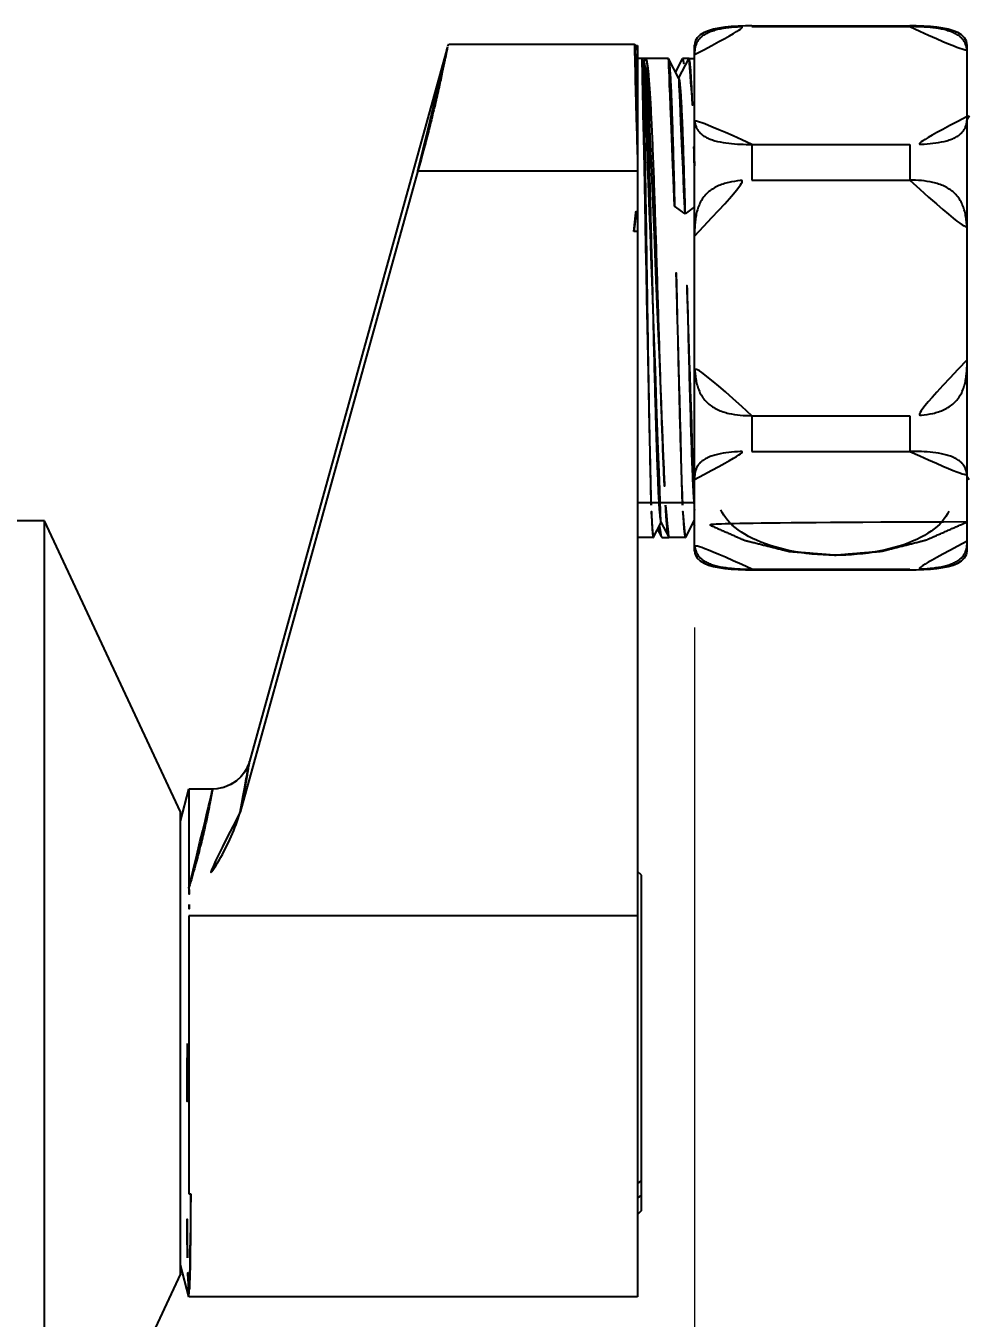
# Model space of a CAD drawing. Extents: x 16296660632 to 16296672895, y -37409619871 to -37409617326.
# Drawn here: x 16296671933.8 to 16296671983, y -37409617703.9 to -37409617636.5 of the extents above; entities that cross this region are included whole.
import ezdxf

# ---------------------------------------------------------------- set-up
doc = ezdxf.new("R2010")
doc.units = 0
doc.header["$LTSCALE"] = 10
doc.header["$MEASUREMENT"] = 0
doc.header["$PDMODE"] = 3
doc.header["$PDSIZE"] = -10
doc.layers.get('0').update_dxf_attribs({"linetype": 'CONTINUOUS'})
doc.layers.get('DEFPOINTS').update_dxf_attribs({"linetype": 'CONTINUOUS'})
doc.layers.add('02___PRT_ALL_AXES', color=7, linetype='CONTINUOUS')
doc.layers.add('06___PRT_ALL_SURFS', color=7, linetype='CONTINUOUS')
doc.styles.add('Daelim Dimension', font='')
doc.styles.get('Daelim Dimension').set_extended_font_data('나눔고딕')
doc.dimstyles.new('DEFAULT', dxfattribs={"dimscale": 2, "dimtxt": 2, "dimasz": 2, "dimexe": 0, "dimexo": 2, "dimgap": 1, "dimtad": 1, "dimdec": 1, "dimzin": 9, "dimdsep": 46, "dimtxsty": 'Daelim Dimension', "dimcen": 0.5, "dimclrd": 252, "dimclre": 252, "dimclrt": 3, "dimadec": 1, "dimazin": 0, "dimtfac": 1, "dimtdec": 1, "dimtix": 1, "dimtmove": 0, "dimatfit": 3, "dimfxl": 1, "dimtolj": 1, "dimtzin": 1, "dimlwd": 9, "dimlwe": 9, "dimarcsym": 0})

# ---------------------------------------------------------------- blocks, each defined once
blk = doc.blocks.new('*D21')
at = {"color": 5, "lineweight": 9, "transparency": 16777216}
for p, q in [((16296671968.71418, -37409617667.878487), (16296671968.71418, -37409617745.335869)), ((16296671932.142611, -37409617741.335869), (16296671932.142611, -37409617745.335869)), ((16296671936.142611, -37409617745.335869), (16296671964.71418, -37409617745.335869))]:
    blk.add_line(p, q, dxfattribs=at)
at = {"color": 5, "transparency": 16777216}
for points in [[(16296671936.142611, -37409617744.669197), (16296671936.142611, -37409617746.002533), (16296671932.142611, -37409617745.335869)], [(16296671964.71418, -37409617744.669197), (16296671964.71418, -37409617746.002533), (16296671968.71418, -37409617745.335869)]]:
    blk.add_solid(points, dxfattribs=at)
at = {"layer": 'DEFPOINTS', "color": 0, "transparency": 16777216}
for p in [(16296671968.71418, -37409617663.878487), (16296671932.142611, -37409617745.335869), (16296671968.71418, -37409617745.335869)]:
    blk.add_point(p, dxfattribs=at)
at = {"color": 7, "transparency": 16777216, "insert": (16296671950.4284, -37409617737.885223), "char_height": 10, "attachment_point": 5, "style": 'Daelim Dimension'}
blk.add_mtext('\\A1;37', dxfattribs=at)
blk = doc.blocks.new('*D20')
at = {"color": 5, "lineweight": 9, "transparency": 16777216}
for p, q in [((16296672068.10503, -37409617642.19516), (16296672068.10503, -37409617744.335869)), ((16296671968.71418, -37409617748.217491), (16296671968.71418, -37409617744.335869)), ((16296671972.71418, -37409617744.335869), (16296672064.10503, -37409617744.335869))]:
    blk.add_line(p, q, dxfattribs=at)
at = {"color": 5, "transparency": 16777216}
for points in [[(16296671972.71418, -37409617743.669197), (16296671972.71418, -37409617745.002533), (16296671968.71418, -37409617744.335869)], [(16296672064.10503, -37409617743.669197), (16296672064.10503, -37409617745.002533), (16296672068.10503, -37409617744.335869)]]:
    blk.add_solid(points, dxfattribs=at)
at = {"layer": 'DEFPOINTS', "color": 0, "transparency": 16777216}
for p in [(16296672068.10503, -37409617638.19516), (16296671968.71418, -37409617744.217491), (16296672068.10503, -37409617744.335869)]:
    blk.add_point(p, dxfattribs=at)
at = {"color": 7, "transparency": 16777216, "insert": (16296672018.409611, -37409617736.89238), "char_height": 10, "attachment_point": 5, "style": 'Daelim Dimension'}
blk.add_mtext('\\A1;99', dxfattribs=at)

msp = doc.modelspace()

# ---------------------------------------------------------------- linework, layer by layer
at = {"color": 7, "linetype": 'Continuous'}
for p, q in [((16296671971.71418, -37409617636.478493), (16296671971.71418, -37409617636.519279)), ((16296671971.71419, -37409617636.519279), (16296671979.94261, -37409617636.519279)), ((16296671979.94261, -37409617636.478493), (16296671979.94261, -37409617636.519279)), ((16296671955.84651, -37409617637.537727), (16296671955.89373, -37409617637.42849)), ((16296671965.58927, -37409617637.431396), (16296671965.586241, -37409617637.42849)), ((16296671965.742611, -37409617637.725906), (16296671965.58927, -37409617637.431396)), ((16296671965.623079, -37409617637.496353), (16296671965.742611, -37409617637.496353)), ((16296671965.742611, -37409617637.496353), (16296671965.742611, -37409617702.813026)), ((16296671968.74575, -37409617637.283852), (16296671968.71418, -37409617637.478493)), ((16296671968.71418, -37409617663.878441), (16296671968.71418, -37409617637.478539)), ((16296671982.94261, -37409617663.878441), (16296671982.94261, -37409617637.478539)), ((16296671965.979879, -37409617638.181587), (16296671965.976669, -37409617638.17849)), ((16296671966.07996, -37409617638.373779), (16296671965.979879, -37409617638.181587)), ((16296671966.141291, -37409617638.206306), (16296671966.06695, -37409617638.348801)), ((16296671966.141291, -37409617638.206306), (16296671966.170231, -37409617638.17849)), ((16296671967.357571, -37409617638.189453), (16296671967.346189, -37409617638.17849)), ((16296671967.896601, -37409617639.2239), (16296671967.357571, -37409617638.189453)), ((16296671968.07844, -37409617638.193619), (16296671967.71903, -37409617638.883148)), ((16296671968.406469, -37409617638.192177), (16296671967.882669, -37409617639.197182)), ((16296671968.07844, -37409617638.193619), (16296671968.094179, -37409617638.17849)), ((16296671968.406469, -37409617638.192177), (16296671968.420731, -37409617638.17849)), ((16296671983.04261, -37409617641.17849), (16296671982.94261, -37409617641.345154)), ((16296671971.71418, -37409617642.66745), (16296671971.71418, -37409617644.530319)), ((16296671971.71419, -37409617642.66745), (16296671979.94261, -37409617642.66745)), ((16296671979.94261, -37409617642.66745), (16296671979.94261, -37409617644.530319)), ((16296671971.71419, -37409617644.530319), (16296671979.94261, -37409617644.530319)), ((16296671968.22261, -37409617646.289124), (16296671967.67602, -37409617645.886597)), ((16296671968.71418, -37409617645.927116), (16296671968.22261, -37409617646.289124)), ((16296671965.742611, -37409617647.215561), (16296671965.547569, -37409617647.215561)), ((16296671971.71418, -37409617656.82666), (16296671971.71418, -37409617658.689529)), ((16296671971.71419, -37409617656.82666), (16296671979.94261, -37409617656.82666)), ((16296671979.94261, -37409617656.82666), (16296671979.94261, -37409617658.689529)), ((16296671971.71418, -37409617658.689529), (16296671979.94261, -37409617658.689529)), ((16296671983.04261, -37409617660.17849), (16296671982.94261, -37409617660.011833)), ((16296671970.158911, -37409617661.873688), (16296671970.09491, -37409617661.734169)), ((16296671970.23711, -37409617662.011559), (16296671970.158911, -37409617661.873688)), ((16296671981.913309, -37409617661.946259), (16296671981.832861, -37409617662.083183)), ((16296671981.97961, -37409617661.807518), (16296671981.913309, -37409617661.946259)), ((16296671934.80183, -37409617662.308907), (16296671932.142611, -37409617662.308907)), ((16296671934.80183, -37409617716.817146), (16296671934.80183, -37409617662.308907)), ((16296671941.892611, -37409617677.503441), (16296671934.80183, -37409617662.308907)), ((16296671966.57513, -37409617663.171181), (16296671966.975321, -37409617662.402893)), ((16296671966.961691, -37409617662.376747), (16296671967.370029, -37409617663.15992)), ((16296671968.254589, -37409617663.16626), (16296671968.71418, -37409617662.284317)), ((16296671968.637609, -37409617662.431252), (16296671968.71418, -37409617662.578194)), ((16296671970.329309, -37409617662.147522), (16296671970.23711, -37409617662.011559)), ((16296671970.435209, -37409617662.281227), (16296671970.329309, -37409617662.147522)), ((16296671970.55471, -37409617662.41227), (16296671970.435209, -37409617662.281227)), ((16296671970.687309, -37409617662.540443), (16296671970.55471, -37409617662.41227)), ((16296671970.832911, -37409617662.665413), (16296671970.687309, -37409617662.540443)), ((16296671981.37401, -37409617662.60643), (16296671981.22641, -37409617662.729584)), ((16296671981.50876, -37409617662.479897), (16296671981.37401, -37409617662.60643)), ((16296671981.63035, -37409617662.350258), (16296671981.50876, -37409617662.479897)), ((16296671981.738461, -37409617662.217934), (16296671981.63035, -37409617662.350258)), ((16296671981.832861, -37409617662.083183), (16296671981.738461, -37409617662.217934)), ((16296671966.57513, -37409617663.171181), (16296671966.56753, -37409617663.17849)), ((16296671966.784241, -37409617662.76973), (16296671966.986561, -37409617663.157707)), ((16296671966.986561, -37409617663.157707), (16296671967.008181, -37409617663.17849)), ((16296671967.370029, -37409617663.15992), (16296671967.38936, -37409617663.17849)), ((16296671968.254589, -37409617663.16626), (16296671968.241859, -37409617663.17849)), ((16296671970.991011, -37409617662.786819), (16296671970.832911, -37409617662.665413)), ((16296671971.16131, -37409617662.904518), (16296671970.991011, -37409617662.786819)), ((16296671971.343309, -37409617663.017967), (16296671971.16131, -37409617662.904518)), ((16296671971.53661, -37409617663.127167), (16296671971.343309, -37409617663.017967)), ((16296671971.74081, -37409617663.231697), (16296671971.53661, -37409617663.127167)), ((16296671971.95541, -37409617663.331291), (16296671971.74081, -37409617663.231697)), ((16296671980.309219, -37409617663.284531), (16296671980.09304, -37409617663.381523)), ((16296671980.51512, -37409617663.182587), (16296671980.309219, -37409617663.284531)), ((16296671980.710251, -37409617663.075813), (16296671980.51512, -37409617663.182587)), ((16296671980.894131, -37409617662.964531), (16296671980.710251, -37409617663.075813)), ((16296671981.06632, -37409617662.849007), (16296671980.894131, -37409617662.964531)), ((16296671981.22641, -37409617662.729584), (16296671981.06632, -37409617662.849007)), ((16296671968.71418, -37409617663.878487), (16296671968.74575, -37409617664.07312)), ((16296671972.17981, -37409617663.425873), (16296671971.95541, -37409617663.331291)), ((16296671972.413509, -37409617663.514977), (16296671972.17981, -37409617663.425873)), ((16296671972.65601, -37409617663.598549), (16296671972.413509, -37409617663.514977)), ((16296671972.90661, -37409617663.676407), (16296671972.65601, -37409617663.598549)), ((16296671973.16478, -37409617663.748283), (16296671972.90661, -37409617663.676407)), ((16296671973.42988, -37409617663.814018), (16296671973.16478, -37409617663.748283)), ((16296671973.701269, -37409617663.873428), (16296671973.42988, -37409617663.814018)), ((16296671973.9783, -37409617663.926514), (16296671973.701269, -37409617663.873428)), ((16296671974.2603, -37409617663.972931), (16296671973.9783, -37409617663.926514)), ((16296671974.5466, -37409617664.012772), (16296671974.2603, -37409617663.972931)), ((16296671977.77783, -37409617663.994667), (16296671977.49091, -37409617664.030952)), ((16296671978.06057, -37409617663.951714), (16296671977.77783, -37409617663.994667)), ((16296671978.33844, -37409617663.902092), (16296671978.06057, -37409617663.951714)), ((16296671978.610781, -37409617663.84597), (16296671978.33844, -37409617663.902092)), ((16296671978.87693, -37409617663.783531), (16296671978.610781, -37409617663.84597)), ((16296671979.136259, -37409617663.714859), (16296671978.87693, -37409617663.783531)), ((16296671979.38813, -37409617663.640121), (16296671979.136259, -37409617663.714859)), ((16296671979.631929, -37409617663.559486), (16296671979.38813, -37409617663.640121)), ((16296671979.86709, -37409617663.473244), (16296671979.631929, -37409617663.559486)), ((16296671980.09304, -37409617663.381523), (16296671979.86709, -37409617663.473244)), ((16296671974.836491, -37409617664.045761), (16296671974.5466, -37409617664.012772)), ((16296671975.12929, -37409617664.071907), (16296671974.836491, -37409617664.045761)), ((16296671975.42429, -37409617664.091232), (16296671975.12929, -37409617664.071907)), ((16296671975.720779, -37409617664.103531), (16296671975.42429, -37409617664.091232)), ((16296671976.01804, -37409617664.108887), (16296671975.720779, -37409617664.103531)), ((16296671976.31535, -37409617664.107246), (16296671976.01804, -37409617664.108887)), ((16296671976.612009, -37409617664.098587), (16296671976.31535, -37409617664.107246)), ((16296671976.907301, -37409617664.082916), (16296671976.612009, -37409617664.098587)), ((16296671977.2005, -37409617664.060402), (16296671976.907301, -37409617664.082916)), ((16296671977.49091, -37409617664.030952), (16296671977.2005, -37409617664.060402)), ((16296671971.71418, -37409617664.8377), (16296671971.71418, -37409617664.878487)), ((16296671971.71418, -37409617664.8377), (16296671979.94261, -37409617664.8377)), ((16296671979.94261, -37409617664.8377), (16296671979.94261, -37409617664.878487)), ((16296671945.497999, -37409617674.867447), (16296671945.498131, -37409617674.866966)), ((16296671942.34024, -37409617676.313026), (16296671942.34024, -37409617681.456757)), ((16296671941.892611, -37409617701.622437), (16296671941.892611, -37409617677.503616)), ((16296671965.94261, -37409617680.813026), (16296671965.742611, -37409617680.613029)), ((16296671965.94261, -37409617698.312981), (16296671965.94261, -37409617680.81308)), ((16296671942.34024, -37409617682.938026), (16296671942.34024, -37409617697.435699)), ((16296671965.742611, -37409617696.911697), (16296671965.94261, -37409617696.737862)), ((16296671942.34024, -37409617697.435699), (16296671942.43922, -37409617697.435699)), ((16296671965.94261, -37409617697.487862), (16296671965.742611, -37409617697.661697)), ((16296671965.94261, -37409617698.313026), (16296671965.742611, -37409617698.513031)), ((16296671941.892611, -37409617701.622612), (16296671934.80183, -37409617716.817146)), ((16296671942.34024, -37409617702.813026), (16296671942.34024, -37409617702.65966))]:
    msp.add_line(p, q, dxfattribs=at)
at = {"color": 81, "linetype": 'Continuous', "true_color": 0xa9ff6a}
msp.add_line((16296671968.71418, -37409617661.373901), (16296671965.742611, -37409617661.373901), dxfattribs=at)
at = {"color": 7, "linetype": 'Continuous'}
for points in [[(16296671971.71418, -37409617636.478493), (16296671971.37907, -37409617636.481796), (16296671970.988939, -37409617636.495193), (16296671970.62929, -37409617636.518898), (16296671970.29693, -37409617636.553383), (16296671969.98955, -37409617636.599586), (16296671969.70598, -37409617636.659126), (16296671969.446159, -37409617636.734573), (16296671969.211611, -37409617636.82991), (16296671969.007891, -37409617636.9506), (16296671968.846741, -37409617637.102272), (16296671968.74575, -37409617637.283852)], [(16296671982.94261, -37409617637.478493), (16296671982.911209, -37409617637.284317), (16296671982.810631, -37409617637.102982), (16296671982.64996, -37409617636.951378), (16296671982.44669, -37409617636.830643), (16296671982.21262, -37409617636.735252), (16296671981.953329, -37409617636.659752), (16296671981.67034, -37409617636.600143), (16296671981.363609, -37409617636.553848), (16296671981.031981, -37409617636.519272), (16296671980.673161, -37409617636.495453), (16296671980.283991, -37409617636.481934), (16296671979.94261, -37409617636.478493)], [(16296671979.94261, -37409617664.878487), (16296671980.283991, -37409617664.875053), (16296671980.673161, -37409617664.861526), (16296671981.031981, -37409617664.837708), (16296671981.363609, -37409617664.803131), (16296671981.67034, -37409617664.756844), (16296671981.953329, -37409617664.697227), (16296671982.21262, -37409617664.621727), (16296671982.44669, -37409617664.526337), (16296671982.64996, -37409617664.405602), (16296671982.810631, -37409617664.253998), (16296671982.911209, -37409617664.072662), (16296671982.94261, -37409617663.878487)], [(16296671968.74575, -37409617664.07312), (16296671968.846741, -37409617664.254707), (16296671969.007891, -37409617664.406372), (16296671969.211611, -37409617664.527069), (16296671969.446159, -37409617664.622414), (16296671969.70598, -37409617664.697853), (16296671969.98955, -37409617664.757393), (16296671970.29693, -37409617664.803596), (16296671970.62929, -37409617664.838081), (16296671970.988939, -37409617664.861794), (16296671971.37907, -37409617664.875183), (16296671971.71418, -37409617664.878487)]]:
    msp.add_lwpolyline(points, dxfattribs=at)
for centre, radius, start, end in [((16296671675.891081, -37409617651.652962), 292.928638, 1.53757883, 2.04840016), ((16296673159.23119, -37409617696.782372), 1216.995749, 179.661657874, 180.031473509), ((16296673566.71887, -37409617676.198807), 1624.517445, 180.472545317, 180.748828936)]:
    msp.add_arc(centre, radius, start, end, dxfattribs=at)
for points, knots in [([(16296671968.71418, -37409617637.980911), (16296671968.71418, -37409617637.878777), (16296671968.72242, -37409617637.72406), (16296671968.766239, -37409617637.520683), (16296671968.82271, -37409617637.367973), (16296671968.91032, -37409617637.218307), (16296671969.03644, -37409617637.076187), (16296671969.204691, -37409617636.947472), (16296671969.413071, -37409617636.836647), (16296671969.65502, -37409617636.745361), (16296671970.01787, -37409617636.647583), (16296671970.503889, -37409617636.571381), (16296671971.10438, -37409617636.5271), (16296671971.51038, -37409617636.519279), (16296671971.71419, -37409617636.519279)], [0, 0, 0, 0, 0.081306986, 0.122619729, 0.165217423, 0.210370829, 0.259861764, 0.315488041, 0.378090667, 0.447078582, 0.520919136, 0.67689683, 0.837761319, 1, 1, 1, 1]), ([(16296671979.94261, -37409617636.519279), (16296671980.14642, -37409617636.519279), (16296671980.55241, -37409617636.5271), (16296671981.15288, -37409617636.571381), (16296671981.63888, -37409617636.647568), (16296671982.00169, -37409617636.745354), (16296671982.243629, -37409617636.836563), (16296671982.451981, -37409617636.947411), (16296671982.620239, -37409617637.076103), (16296671982.74641, -37409617637.218201), (16296671982.834061, -37409617637.367897), (16296671982.890539, -37409617637.520638), (16296671982.93438, -37409617637.724037), (16296671982.94261, -37409617637.878769), (16296671982.94261, -37409617637.980911)], [0, 0, 0, 0, 0.162237895, 0.32309788, 0.479070342, 0.552893423, 0.621881831, 0.684472724, 0.740094054, 0.789596247, 0.834762317, 0.877369006, 0.918687435, 1, 1, 1, 1]), ([(16296671954.284969, -37409617644.05349), (16296671954.50713, -37409617643.252113), (16296671954.81311, -37409617642.101151), (16296671955.169069, -37409617640.638802), (16296671955.378691, -37409617639.724312), (16296671955.545959, -37409617638.951668), (16296671955.674191, -37409617638.333214), (16296671955.75877, -37409617637.918877), (16296671955.812811, -37409617637.672058), (16296671955.83563, -37409617637.577408), (16296671955.846569, -37409617637.53756)], [0, 0, 0, 0, 0.372255835, 0.533026531, 0.673694489, 0.792217556, 0.886893019, 0.956430893, 0.981500212, 1, 1, 1, 1]), ([(16296671965.742611, -37409617643.202103), (16296671965.73596, -37409617642.787613), (16296671965.722919, -37409617641.99942), (16296671965.702869, -37409617640.883911), (16296671965.683281, -37409617639.906357), (16296671965.666651, -37409617639.184563), (16296671965.65329, -37409617638.686272), (16296671965.64394, -37409617638.375137), (16296671965.634741, -37409617638.107391), (16296671965.62574, -37409617637.883957), (16296671965.616899, -37409617637.705643), (16296671965.60931, -37409617637.585518), (16296671965.602859, -37409617637.512543), (16296671965.598749, -37409617637.475014), (16296671965.594521, -37409617637.44931), (16296671965.591539, -37409617637.435783), (16296671965.58927, -37409617637.431419)], [0, 0, 0, 0, 0.215382148, 0.409566615, 0.579672592, 0.723383386, 0.78468537, 0.838655869, 0.88511096, 0.923878505, 0.954835239, 0.977873704, 0.986396715, 0.992918828, 0.997444714, 1, 1, 1, 1]), ([(16296671966.453791, -37409617661.503807), (16296671966.424841, -37409617660.651543), (16296671966.37714, -37409617658.659027), (16296671966.327999, -37409617656.024857), (16296671966.28756, -37409617653.576057), (16296671966.256571, -37409617651.592117), (16296671966.22616, -37409617649.58419), (16296671966.19635, -37409617647.605026), (16296671966.167191, -37409617645.706589), (16296671966.1387, -37409617643.938698), (16296671966.11482, -37409617642.568497), (16296671966.09577, -37409617641.572121), (16296671966.08218, -37409617640.911469), (16296671966.068821, -37409617640.315041), (16296671966.055679, -37409617639.786774), (16296671966.04281, -37409617639.330116), (16296671966.03022, -37409617638.948097), (16296671966.019409, -37409617638.677597), (16296671966.010559, -37409617638.500366), (16296671966.004551, -37409617638.397301), (16296671965.99851, -37409617638.314529), (16296671965.993019, -37409617638.251793), (16296671965.987009, -37409617638.209976), (16296671965.98332, -37409617638.188202), (16296671965.979879, -37409617638.181587)], [0, 0, 0, 0, 0.10966164, 0.256295216, 0.338807172, 0.424611795, 0.511453314, 0.59704959, 0.679154606, 0.755615432, 0.824423626, 0.855383053, 0.883770904, 0.909398823, 0.932101177, 0.951725189, 0.968146449, 0.981253229, 0.986538204, 0.99096572, 0.994527528, 0.997219512, 0.999041264, 1, 1, 1, 1]), ([(16296671966.170231, -37409617638.17849), (16296671966.182751, -37409617638.17849), (16296671966.199341, -37409617638.204353), (16296671966.21314, -37409617638.238853), (16296671966.22114, -37409617638.265533), (16296671966.22517, -37409617638.280548)], [0, 0, 0, 0, 0.315927839, 0.60783634, 1, 1, 1, 1]), ([(16296671966.22517, -37409617638.280548), (16296671966.239389, -37409617638.333603), (16296671966.263821, -37409617638.465797), (16296671966.29545, -37409617638.701073), (16296671966.32715, -37409617639.008774), (16296671966.35902, -37409617639.386917), (16296671966.390841, -37409617639.833397), (16296671966.43565, -37409617640.556976), (16296671966.489559, -37409617641.608772), (16296671966.5511, -37409617643.028992), (16296671966.612261, -37409617644.634087), (16296671966.673019, -37409617646.385277), (16296671966.754339, -37409617648.88765), (16296671966.851, -37409617652.046989), (16296671966.9636, -37409617655.663406), (16296671967.059389, -37409617658.434151), (16296671967.139311, -37409617660.325943), (16296671967.180099, -37409617661.137383), (16296671967.201441, -37409617661.503807)], [0, 0, 0, 0, 0.007087166, 0.0173137, 0.030638271, 0.046993807, 0.066282554, 0.088395317, 0.140539706, 0.202178248, 0.271827923, 0.347807226, 0.428282996, 0.594898595, 0.755670906, 0.895164912, 0.952637461, 1, 1, 1, 1]), ([(16296671967.67602, -37409617645.886597), (16296671967.66284, -37409617645.358299), (16296671967.636909, -37409617644.344337), (16296671967.597, -37409617642.897346), (16296671967.55748, -37409617641.606812), (16296671967.523529, -37409617640.64138), (16296671967.49588, -37409617639.966454), (16296671967.47628, -37409617639.539467), (16296671967.45681, -37409617639.168556), (16296671967.43754, -37409617638.855583), (16296671967.41843, -37409617638.602097), (16296671967.401791, -37409617638.42868), (16296671967.38777, -37409617638.320778), (16296671967.37838, -37409617638.262901), (16296671967.369101, -37409617638.220673), (16296671967.36191, -37409617638.197777), (16296671967.357571, -37409617638.189461)], [0, 0, 0, 0, 0.205690578, 0.394790649, 0.563417032, 0.70824099, 0.770791502, 0.826339136, 0.874605109, 0.9153574, 0.948385956, 0.973548853, 0.983145688, 0.990742241, 0.99634813, 1, 1, 1, 1]), ([(16296671968.094179, -37409617638.17849), (16296671968.098209, -37409617638.17849), (16296671968.107889, -37409617638.187263), (16296671968.122141, -37409617638.221558), (16296671968.139709, -37409617638.297737), (16296671968.15848, -37409617638.425522), (16296671968.169781, -37409617638.528214), (16296671968.17572, -37409617638.587807)], [0, 0, 0, 0, 0.028616429, 0.08026123, 0.268667125, 0.575150328, 1, 1, 1, 1]), ([(16296671968.420731, -37409617638.17849), (16296671968.4268, -37409617638.178497), (16296671968.43969, -37409617638.198219), (16296671968.44973, -37409617638.233917), (16296671968.46336, -37409617638.296692), (16296671968.4758, -37409617638.381561), (16296671968.489, -37409617638.491226), (16296671968.507879, -37409617638.684357), (16296671968.53059, -37409617638.984253), (16296671968.55637, -37409617639.412102), (16296671968.58222, -37409617639.928177), (16296671968.60808, -37409617640.528374), (16296671968.62434, -37409617640.956139), (16296671968.632561, -37409617641.183296)], [0, 0, 0, 0, 0.006027895, 0.018969004, 0.039667579, 0.068266067, 0.104770146, 0.149123282, 0.261083236, 0.403359774, 0.57485239, 0.774249974, 1, 1, 1, 1]), ([(16296671966.961691, -37409617662.376747), (16296671966.955021, -37409617662.363953), (16296671966.94474, -37409617662.327103), (16296671966.93129, -37409617662.258331), (16296671966.917839, -37409617662.161827), (16296671966.90407, -37409617662.038239), (16296671966.890261, -37409617661.887589), (16296671966.87042, -37409617661.633957), (16296671966.84646, -37409617661.252602), (16296671966.819, -37409617660.720581), (16296671966.791439, -37409617660.0933), (16296671966.763809, -37409617659.376778), (16296671966.73616, -37409617658.577797), (16296671966.7085, -37409617657.703903), (16296671966.67057, -37409617656.413277), (16296671966.6241, -37409617654.679062), (16296671966.569759, -37409617652.498787), (16296671966.515511, -37409617650.244888), (16296671966.46142, -37409617647.999557), (16296671966.40756, -37409617645.84391), (16296671966.36171, -37409617644.139107), (16296671966.32443, -37409617642.877548), (16296671966.29739, -37409617642.028053), (16296671966.270439, -37409617641.254013), (16296671966.243601, -37409617640.562134), (16296671966.216909, -37409617639.958313), (16296671966.19038, -37409617639.447647), (16296671966.167299, -37409617639.08239), (16296671966.14823, -37409617638.839973), (16296671966.134991, -37409617638.696243), (16296671966.121811, -37409617638.578438), (16296671966.10895, -37409617638.486511), (16296671966.096121, -37409617638.421043), (16296671966.0863, -37409617638.385986), (16296671966.07996, -37409617638.373802)], [0, 0, 0, 0, 0.001802057, 0.004721754, 0.008771957, 0.01395118, 0.020251427, 0.027657017, 0.045714002, 0.06795554, 0.094168473, 0.124104566, 0.157480847, 0.19398123, 0.233264765, 0.318686185, 0.410577152, 0.505558608, 0.600168467, 0.690990058, 0.774776185, 0.813090634, 0.848565661, 0.880890186, 0.909788467, 0.935012376, 0.956351575, 0.973630193, 0.98070319, 0.986711829, 0.991648119, 0.995506479, 0.998285269, 1, 1, 1, 1]), ([(16296671968.22261, -37409617646.289124), (16296671968.209471, -37409617645.806488), (16296671968.183519, -37409617644.879913), (16296671968.143351, -37409617643.557152), (16296671968.1033, -37409617642.376266), (16296671968.068689, -37409617641.492012), (16296671968.04035, -37409617640.872902), (16296671968.02018, -37409617640.480392), (16296671968.00009, -37409617640.138687), (16296671967.98007, -37409617639.849518), (16296671967.96032, -37409617639.614197), (16296671967.940651, -37409617639.434036), (16296671967.923691, -37409617639.318558), (16296671967.90859, -37409617639.254837), (16296671967.90099, -37409617639.232361), (16296671967.896601, -37409617639.22393)], [0, 0, 0, 0, 0.204664023, 0.39293912, 0.560983246, 0.705532457, 0.768069885, 0.823699625, 0.872139683, 0.913167052, 0.946576717, 0.972222202, 0.990017206, 0.995969362, 1, 1, 1, 1]), ([(16296671971.71419, -37409617642.66745), (16296671971.510401, -37409617642.66745), (16296671971.10445, -37409617642.65963), (16296671970.50403, -37409617642.615356), (16296671970.01807, -37409617642.539192), (16296671969.65527, -37409617642.441429), (16296671969.413309, -37409617642.350227), (16296671969.20492, -37409617642.239357), (16296671969.036591, -37409617642.11068), (16296671968.910391, -37409617641.968536), (16296671968.822741, -37409617641.818817), (16296671968.766239, -37409617641.666069), (16296671968.72241, -37409617641.462677), (16296671968.71418, -37409617641.307953), (16296671968.71418, -37409617641.205818)], [0, 0, 0, 0, 0.16222172, 0.323066725, 0.479025016, 0.552845106, 0.62183801, 0.684437905, 0.740080795, 0.789597092, 0.834766401, 0.877374903, 0.918692912, 1, 1, 1, 1]), ([(16296671982.94261, -37409617641.205818), (16296671982.94261, -37409617641.307953), (16296671982.934389, -37409617641.462677), (16296671982.89056, -37409617641.666069), (16296671982.834061, -37409617641.818817), (16296671982.74641, -37409617641.968536), (16296671982.620211, -37409617642.11068), (16296671982.45187, -37409617642.239357), (16296671982.243481, -37409617642.350227), (16296671982.00152, -37409617642.441429), (16296671981.63872, -37409617642.539192), (16296671981.15276, -37409617642.615356), (16296671980.552349, -37409617642.65963), (16296671980.1464, -37409617642.66745), (16296671979.94261, -37409617642.66745)], [0, 0, 0, 0, 0.081307202, 0.122625327, 0.165233943, 0.210403553, 0.259920442, 0.315563254, 0.378163061, 0.447156319, 0.520975558, 0.676933612, 0.837778413, 1, 1, 1, 1]), ([(16296671968.71418, -37409617647.453583), (16296671968.71418, -37409617647.249687), (16296671968.72216, -37409617646.943512), (16296671968.765671, -37409617646.537613), (16296671968.838961, -37409617646.136673), (16296671968.97308, -37409617645.745918), (16296671969.193661, -37409617645.400864), (16296671969.402189, -37409617645.174538), (16296671969.64654, -37409617644.987778), (16296671969.916361, -37409617644.840973), (16296671970.2022, -37409617644.7295), (16296671970.59609, -37409617644.621033), (16296671971.10218, -37409617644.546097), (16296671971.51025, -37409617644.530319), (16296671971.71419, -37409617644.530319)], [0, 0, 0, 0, 0.124971819, 0.187474936, 0.249982564, 0.374764651, 0.437296639, 0.499829248, 0.562386826, 0.624935865, 0.687484815, 0.750027659, 0.875006807, 1, 1, 1, 1]), ([(16296671979.94261, -37409617644.530319), (16296671980.146549, -37409617644.530319), (16296671980.554609, -37409617644.546097), (16296671981.060711, -37409617644.621033), (16296671981.45459, -37409617644.7295), (16296671981.740431, -37409617644.840973), (16296671982.01025, -37409617644.987778), (16296671982.254601, -37409617645.174538), (16296671982.463131, -37409617645.400864), (16296671982.68371, -37409617645.745918), (16296671982.817841, -37409617646.136673), (16296671982.891121, -37409617646.537613), (16296671982.934641, -37409617646.943512), (16296671982.94261, -37409617647.249687), (16296671982.94261, -37409617647.453583)], [0, 0, 0, 0, 0.12499327, 0.249972347, 0.312514959, 0.375063821, 0.437612435, 0.500169953, 0.562702672, 0.625234655, 0.750017184, 0.81252488, 0.875028085, 1, 1, 1, 1]), ([(16296671965.547569, -37409617647.215561), (16296671965.57266, -37409617647.042259), (16296671965.664551, -37409617646.348671), (16296671965.72143, -37409617645.65036), (16296671965.742611, -37409617645.126251)], [0, 0, 0, 0, 0.250277929, 1, 1, 1, 1]), ([(16296671968.091021, -37409617661.503807), (16296671968.071131, -37409617661.072433), (16296671968.03385, -37409617660.106796), (16296671967.961861, -37409617657.836327), (16296671967.87768, -37409617654.520683), (16296671967.780291, -37409617650.280502), (16296671967.71241, -37409617647.345253), (16296671967.67602, -37409617645.886597)], [0, 0, 0, 0, 0.082924147, 0.185560421, 0.436204369, 0.719815026, 1, 1, 1, 1]), ([(16296671968.714161, -37409617661.74984), (16296671968.701891, -37409617661.625443), (16296671968.679371, -37409617661.335869), (16296671968.635189, -37409617660.602524), (16296671968.583811, -37409617659.41571), (16296671968.52471, -37409617657.708344), (16296671968.46524, -37409617655.682411), (16296671968.405331, -37409617653.429733), (16296671968.325569, -37409617650.273018), (16296671968.265909, -37409617647.878708), (16296671968.22261, -37409617646.289124)], [0, 0, 0, 0, 0.024240605, 0.056317838, 0.142474814, 0.254600681, 0.387626295, 0.535529325, 0.691616561, 1, 1, 1, 1]), ([(16296671971.71419, -37409617656.82666), (16296671971.510229, -37409617656.82666), (16296671971.102119, -37409617656.810867), (16296671970.59598, -37409617656.735931), (16296671970.202061, -37409617656.627434), (16296671969.916201, -37409617656.515938), (16296671969.646379, -37409617656.369087), (16296671969.40205, -37409617656.18232), (16296671969.19355, -37409617655.956017), (16296671968.973089, -37409617655.610977), (16296671968.83894, -37409617655.220306), (16296671968.76569, -37409617654.819412), (16296671968.72217, -37409617654.413498), (16296671968.71418, -37409617654.1073), (16296671968.71418, -37409617653.903389)], [0, 0, 0, 0, 0.125005626, 0.249996474, 0.312544447, 0.375100902, 0.437654036, 0.500209693, 0.562736232, 0.625251292, 0.750010249, 0.812516305, 0.875019902, 1, 1, 1, 1]), ([(16296671982.94261, -37409617653.903389), (16296671982.94261, -37409617654.1073), (16296671982.93461, -37409617654.413544), (16296671982.89114, -37409617654.819344), (16296671982.835979, -37409617655.120659), (16296671982.75108, -37409617655.415283), (16296671982.62875, -37409617655.696899), (16296671982.463249, -37409617655.956039), (16296671982.254749, -37409617656.182327), (16296671982.01041, -37409617656.369087), (16296671981.740589, -37409617656.515938), (16296671981.454729, -37409617656.627434), (16296671981.06081, -37409617656.735931), (16296671980.55467, -37409617656.810867), (16296671980.146561, -37409617656.82666), (16296671979.94261, -37409617656.82666)], [0, 0, 0, 0, 0.124947732, 0.187435192, 0.249925211, 0.312418493, 0.374912832, 0.43741156, 0.499921936, 0.562461176, 0.624997287, 0.687537595, 0.750068865, 0.875027016, 1, 1, 1, 1]), ([(16296671968.71418, -37409617660.151161), (16296671968.71418, -37409617660.049019), (16296671968.72241, -37409617659.894302), (16296671968.766251, -37409617659.690918), (16296671968.82272, -37409617659.538193), (16296671968.910351, -37409617659.388512), (16296671969.036501, -37409617659.246384), (16296671969.204821, -37409617659.117699), (16296671969.413191, -37409617659.006767), (16296671969.65517, -37409617658.915604), (16296671970.017969, -37409617658.817787), (16296671970.50395, -37409617658.741638), (16296671971.104401, -37409617658.69735), (16296671971.51038, -37409617658.689529), (16296671971.71418, -37409617658.689529)], [0, 0, 0, 0, 0.081309901, 0.122625019, 0.165225848, 0.210383658, 0.259885555, 0.315523681, 0.378126291, 0.447128918, 0.520944108, 0.676907729, 0.837764547, 1, 1, 1, 1]), ([(16296671979.94261, -37409617658.689529), (16296671980.14642, -37409617658.689529), (16296671980.552401, -37409617658.69735), (16296671981.152849, -37409617658.741631), (16296671981.63883, -37409617658.817787), (16296671982.00164, -37409617658.915604), (16296671982.24362, -37409617659.00679), (16296671982.45199, -37409617659.117699), (16296671982.6203, -37409617659.246384), (16296671982.74645, -37409617659.388512), (16296671982.83408, -37409617659.538193), (16296671982.890551, -37409617659.690918), (16296671982.93438, -37409617659.894302), (16296671982.94261, -37409617660.049019), (16296671982.94261, -37409617660.151161)], [0, 0, 0, 0, 0.162235416, 0.323092419, 0.479056912, 0.552873429, 0.621875904, 0.684478129, 0.740116631, 0.789617603, 0.834774947, 0.877375491, 0.918690411, 1, 1, 1, 1]), ([(16296671966.56753, -37409617663.17849), (16296671966.56424, -37409617663.17849), (16296671966.55728, -37409617663.167641), (16296671966.551889, -37409617663.148163), (16296671966.54454, -37409617663.113777), (16296671966.53784, -37409617663.067307), (16296671966.530729, -37409617663.007156), (16296671966.520559, -37409617662.900963), (16296671966.508341, -37409617662.735451), (16296671966.494499, -37409617662.498283), (16296671966.48064, -37409617662.210426), (16296671966.466789, -37409617661.873306), (16296671966.458151, -37409617661.632263), (16296671966.453791, -37409617661.503807)], [0, 0, 0, 0, 0.005871099, 0.018559442, 0.038881878, 0.066976755, 0.102876475, 0.146581321, 0.257255552, 0.398585193, 0.570077153, 0.770901449, 1, 1, 1, 1]), ([(16296671967.201441, -37409617661.503807), (16296671967.21418, -37409617661.722801), (16296671967.233589, -37409617662.031853), (16296671967.26347, -37409617662.417107), (16296671967.28422, -37409617662.646393), (16296671967.30484, -37409617662.834427), (16296671967.32486, -37409617662.981049), (16296671967.34487, -37409617663.085098), (16296671967.36005, -37409617663.140717), (16296671967.370029, -37409617663.159882)], [0, 0, 0, 0, 0.394676082, 0.55707305, 0.695246632, 0.80881604, 0.897493932, 0.961123735, 1, 1, 1, 1]), ([(16296671968.241859, -37409617663.17849), (16296671968.238001, -37409617663.17849), (16296671968.228951, -37409617663.168793), (16296671968.22147, -37409617663.148117), (16296671968.211981, -37409617663.114082), (16296671968.19854, -37409617663.043243), (16296671968.18236, -37409617662.921112), (16296671968.16423, -37409617662.735603), (16296671968.1458, -37409617662.498337), (16296671968.12726, -37409617662.210487), (16296671968.108629, -37409617661.873337), (16296671968.096939, -37409617661.632271), (16296671968.091021, -37409617661.503807)], [0, 0, 0, 0, 0.006850874, 0.01999076, 0.040558971, 0.068790319, 0.1484617, 0.259020432, 0.400089089, 0.571195201, 0.771514869, 1, 1, 1, 1]), ([(16296671966.89263, -37409617662.598137), (16296671966.89974, -37409617662.668404), (16296671966.913509, -37409617662.793381), (16296671966.935949, -37409617662.957481), (16296671966.95838, -37409617663.073967), (16296671966.97538, -37409617663.136238), (16296671966.986561, -37409617663.157692)], [0, 0, 0, 0, 0.372467394, 0.663512289, 0.872400738, 1, 1, 1, 1]), ([(16296671982.94261, -37409617662.369827), (16296671982.8099, -37409617662.428459), (16296671982.610821, -37409617662.516411), (16296671982.34539, -37409617662.633667), (16296671982.14632, -37409617662.721611), (16296671981.94725, -37409617662.809563), (16296671981.74818, -37409617662.897499), (16296671981.582279, -37409617662.970787), (16296671981.44957, -37409617663.029419), (16296671981.350031, -37409617663.073387), (16296671981.26708, -37409617663.110039), (16296671981.200729, -37409617663.139351), (16296671981.150961, -37409617663.161339), (16296671981.101191, -37409617663.183327), (16296671981.05142, -37409617663.205307), (16296671981.00165, -37409617663.227287), (16296671980.96018, -37409617663.245621), (16296671980.927, -37409617663.260277), (16296671980.906269, -37409617663.26944), (16296671980.889681, -37409617663.276756), (16296671980.87723, -37409617663.282257), (16296671980.86479, -37409617663.287758), (16296671980.85235, -37409617663.293251), (16296671980.84198, -37409617663.297836), (16296671980.833691, -37409617663.301498), (16296671980.828501, -37409617663.303787), (16296671980.82436, -37409617663.305634), (16296671980.82176, -37409617663.306763), (16296671980.81996, -37409617663.307579), (16296671980.818899, -37409617663.308006), (16296671980.817739, -37409617663.308258), (16296671980.81633, -37409617663.30864), (16296671980.814051, -37409617663.309212), (16296671980.811199, -37409617663.309937), (16296671980.80665, -37409617663.311089), (16296671980.800961, -37409617663.312531), (16296671980.79413, -37409617663.314262), (16296671980.78503, -37409617663.316566), (16296671980.773649, -37409617663.319458), (16296671980.759991, -37409617663.322922), (16296671980.741791, -37409617663.327553), (16296671980.719021, -37409617663.333321), (16296671980.69171, -37409617663.340248), (16296671980.6644, -37409617663.347183), (16296671980.627979, -37409617663.356407), (16296671980.58246, -37409617663.367958), (16296671980.52784, -37409617663.381821), (16296671980.473209, -37409617663.395683), (16296671980.400379, -37409617663.414146), (16296671980.30934, -37409617663.437248), (16296671980.20009, -37409617663.464973), (16296671980.090839, -37409617663.492683), (16296671979.981581, -37409617663.520393), (16296671979.83592, -37409617663.55735), (16296671979.653839, -37409617663.603539), (16296671979.47175, -37409617663.649727), (16296671979.32608, -37409617663.686684), (16296671979.216829, -37409617663.714401), (16296671979.10758, -37409617663.742111), (16296671978.998329, -37409617663.769829), (16296671978.90729, -37409617663.792923), (16296671978.834459, -37409617663.811401), (16296671978.779831, -37409617663.825256), (16296671978.72521, -37409617663.839119), (16296671978.679689, -37409617663.850662), (16296671978.64327, -37409617663.859901), (16296671978.615959, -37409617663.866829), (16296671978.58864, -37409617663.873756), (16296671978.56588, -37409617663.879532), (16296671978.54768, -37409617663.884163), (16296671978.534019, -37409617663.887619), (16296671978.52264, -37409617663.890503), (16296671978.513531, -37409617663.892807), (16296671978.50671, -37409617663.894547), (16296671978.50102, -37409617663.895988), (16296671978.49646, -37409617663.897148), (16296671978.49362, -37409617663.897873), (16296671978.491341, -37409617663.898453), (16296671978.48992, -37409617663.898788), (16296671978.488791, -37409617663.899117), (16296671978.487619, -37409617663.899246), (16296671978.48555, -37409617663.899406), (16296671978.482599, -37409617663.899673), (16296671978.477871, -37409617663.900047), (16296671978.47197, -37409617663.900551), (16296671978.46253, -37409617663.901337), (16296671978.450729, -37409617663.902328), (16296671978.43656, -37409617663.903519), (16296671978.4224, -37409617663.904709), (16296671978.408239, -37409617663.905891), (16296671978.389351, -37409617663.907478), (16296671978.36574, -37409617663.909447), (16296671978.327971, -37409617663.912621), (16296671978.28076, -37409617663.916573), (16296671978.2241, -37409617663.921333), (16296671978.16745, -37409617663.926071), (16296671978.11079, -37409617663.930817), (16296671978.05414, -37409617663.935562), (16296671977.9786, -37409617663.941887), (16296671977.884171, -37409617663.949806), (16296671977.770861, -37409617663.959297), (16296671977.61977, -37409617663.971962), (16296671977.43092, -37409617663.987793), (16296671977.2043, -37409617664.006783), (16296671977.01544, -37409617664.022614), (16296671976.864361, -37409617664.035263), (16296671976.751051, -37409617664.044762), (16296671976.637739, -37409617664.05426), (16296671976.54331, -37409617664.062172), (16296671976.46777, -37409617664.068497), (16296671976.411119, -37409617664.07325), (16296671976.35446, -37409617664.078003), (16296671976.2978, -37409617664.082741), (16296671976.250589, -37409617664.0867), (16296671976.21282, -37409617664.089867), (16296671976.18449, -37409617664.092239), (16296671976.160879, -37409617664.094223), (16296671976.142, -37409617664.095802), (16296671976.127831, -37409617664.096977), (16296671976.11367, -37409617664.098183), (16296671976.10187, -37409617664.099159), (16296671976.092421, -37409617664.099953), (16296671976.086519, -37409617664.100449), (16296671976.0818, -37409617664.100853), (16296671976.07826, -37409617664.101143), (16296671976.07531, -37409617664.101379), (16296671976.07324, -37409617664.10157), (16296671976.072069, -37409617664.101646), (16296671976.07118, -37409617664.101784), (16296671976.07029, -37409617664.101646), (16296671976.069111, -37409617664.101578), (16296671976.067051, -37409617664.101402), (16296671976.064091, -37409617664.101173), (16296671976.060551, -37409617664.100883), (16296671976.05583, -37409617664.10051), (16296671976.049919, -37409617664.100037), (16296671976.04048, -37409617664.099281), (16296671976.028669, -37409617664.098343), (16296671976.0145, -37409617664.097214), (16296671976.00033, -37409617664.096069), (16296671975.98144, -37409617664.094559), (16296671975.957821, -37409617664.092667), (16296671975.92948, -37409617664.090408), (16296671975.891689, -37409617664.087387), (16296671975.84446, -37409617664.083611), (16296671975.787781, -37409617664.079079), (16296671975.7311, -37409617664.074547), (16296671975.674419, -37409617664.070023), (16296671975.59885, -37409617664.06398), (16296671975.504379, -37409617664.056427), (16296671975.39102, -37409617664.047371), (16296671975.27766, -37409617664.038307), (16296671975.12652, -37409617664.02623), (16296671974.93759, -37409617664.011124), (16296671974.710871, -37409617663.992996), (16296671974.52194, -37409617663.977913), (16296671974.37079, -37409617663.96582), (16296671974.257429, -37409617663.956757), (16296671974.16297, -37409617663.949211), (16296671974.087391, -37409617663.943169), (16296671974.03071, -37409617663.938637), (16296671973.97403, -37409617663.934113), (16296671973.917351, -37409617663.929581), (16296671973.86067, -37409617663.925049), (16296671973.81344, -37409617663.921272), (16296671973.77565, -37409617663.918251), (16296671973.752041, -37409617663.916367), (16296671973.733141, -37409617663.914864), (16296671973.718981, -37409617663.913727), (16296671973.704809, -37409617663.91259), (16296671973.69063, -37409617663.911461), (16296671973.678829, -37409617663.910507), (16296671973.66938, -37409617663.90976), (16296671973.663481, -37409617663.909286), (16296671973.658751, -37409617663.908913), (16296671973.6558, -37409617663.908661), (16296671973.65373, -37409617663.908524), (16296671973.652559, -37409617663.908386), (16296671973.65143, -37409617663.908073), (16296671973.65, -37409617663.90773), (16296671973.64772, -37409617663.907158), (16296671973.644871, -37409617663.906448), (16296671973.64031, -37409617663.905312), (16296671973.634621, -37409617663.903877), (16296671973.627781, -37409617663.902184), (16296671973.61866, -37409617663.89991), (16296671973.607269, -37409617663.897057), (16296671973.593599, -37409617663.893646), (16296671973.575359, -37409617663.889107), (16296671973.55257, -37409617663.883423), (16296671973.525221, -37409617663.876587), (16296671973.497881, -37409617663.869766), (16296671973.461411, -37409617663.860672), (16296671973.415831, -37409617663.849297), (16296671973.361139, -37409617663.835648), (16296671973.30644, -37409617663.821999), (16296671973.233521, -37409617663.803802), (16296671973.142361, -37409617663.781059), (16296671973.03297, -37409617663.753761), (16296671972.92358, -37409617663.726463), (16296671972.81418, -37409617663.699173), (16296671972.668329, -37409617663.662773), (16296671972.48601, -37409617663.617279), (16296671972.30369, -37409617663.571793), (16296671972.157841, -37409617663.535393), (16296671972.04845, -37409617663.508087), (16296671971.93906, -37409617663.480797), (16296671971.82967, -37409617663.453506), (16296671971.73851, -37409617663.430763), (16296671971.665581, -37409617663.41256), (16296671971.610889, -37409617663.398918), (16296671971.55619, -37409617663.385269), (16296671971.510611, -37409617663.373894), (16296671971.47415, -37409617663.364792), (16296671971.4468, -37409617663.357971), (16296671971.419451, -37409617663.351151), (16296671971.39666, -37409617663.345459), (16296671971.378429, -37409617663.340912), (16296671971.364759, -37409617663.337502), (16296671971.353359, -37409617663.334663), (16296671971.34424, -37409617663.332382), (16296671971.33741, -37409617663.330673), (16296671971.331711, -37409617663.329247), (16296671971.32715, -37409617663.328117), (16296671971.324301, -37409617663.3274), (16296671971.32202, -37409617663.326843), (16296671971.32061, -37409617663.326469), (16296671971.31945, -37409617663.326218), (16296671971.318371, -37409617663.32579), (16296671971.316521, -37409617663.324951), (16296671971.31386, -37409617663.323792), (16296671971.30961, -37409617663.321922), (16296671971.3043, -37409617663.319588), (16296671971.295799, -37409617663.315857), (16296671971.28517, -37409617663.311188), (16296671971.272409, -37409617663.30558), (16296671971.259661, -37409617663.29998), (16296671971.24691, -37409617663.294373), (16296671971.2299, -37409617663.286903), (16296671971.208651, -37409617663.277573), (16296671971.174641, -37409617663.262619), (16296671971.13213, -37409617663.243942), (16296671971.08111, -37409617663.221527), (16296671971.0301, -37409617663.19912), (16296671970.97909, -37409617663.176697), (16296671970.92808, -37409617663.154289), (16296671970.86006, -37409617663.124397), (16296671970.77504, -37409617663.087051), (16296671970.67301, -37409617663.042229), (16296671970.53697, -37409617662.98246), (16296671970.36693, -37409617662.907753), (16296671970.16288, -37409617662.818092), (16296671969.95882, -37409617662.728439), (16296671969.75477, -37409617662.638786), (16296671969.4827, -37409617662.519257), (16296671969.27865, -37409617662.429604), (16296671969.142611, -37409617662.369827)], [0, 0, 0, 0, 0.03125, 0.046875, 0.0625, 0.078125, 0.09375, 0.109375, 0.1171875, 0.125, 0.1328125, 0.13671875, 0.140625, 0.14453125, 0.1484375, 0.15234375, 0.15625, 0.158203125, 0.16015625, 0.161132812, 0.162109375, 0.163085938, 0.1640625, 0.165039062, 0.165527344, 0.166015625, 0.166259766, 0.166503906, 0.166625977, 0.166687012, 0.166748047, 0.166870117, 0.166992188, 0.167236328, 0.167480469, 0.16796875, 0.168457031, 0.168945312, 0.169921875, 0.170898438, 0.171875, 0.173828125, 0.17578125, 0.177734375, 0.1796875, 0.18359375, 0.1875, 0.19140625, 0.1953125, 0.203125, 0.2109375, 0.21875, 0.2265625, 0.234375, 0.25, 0.265625, 0.2734375, 0.28125, 0.2890625, 0.296875, 0.3046875, 0.30859375, 0.3125, 0.31640625, 0.3203125, 0.322265625, 0.32421875, 0.326171875, 0.328125, 0.329101562, 0.330078125, 0.331054688, 0.331542969, 0.33203125, 0.332519531, 0.332763672, 0.333007812, 0.333129883, 0.333251953, 0.333312988, 0.333374023, 0.333496094, 0.333740234, 0.333984375, 0.334472656, 0.334960938, 0.3359375, 0.336914062, 0.337890625, 0.338867188, 0.33984375, 0.341796875, 0.34375, 0.34765625, 0.3515625, 0.35546875, 0.359375, 0.36328125, 0.3671875, 0.375, 0.3828125, 0.390625, 0.40625, 0.421875, 0.4375, 0.4453125, 0.453125, 0.4609375, 0.46875, 0.47265625, 0.4765625, 0.48046875, 0.484375, 0.48828125, 0.490234375, 0.4921875, 0.494140625, 0.495117188, 0.49609375, 0.497070312, 0.498046875, 0.498535156, 0.499023438, 0.499267578, 0.499511719, 0.499755859, 0.49987793, 0.499938965, 0.5, 0.500061035, 0.50012207, 0.500244141, 0.500488281, 0.500732422, 0.500976562, 0.501464844, 0.501953125, 0.502929688, 0.50390625, 0.504882812, 0.505859375, 0.5078125, 0.509765625, 0.51171875, 0.515625, 0.51953125, 0.5234375, 0.52734375, 0.53125, 0.5390625, 0.546875, 0.5546875, 0.5625, 0.578125, 0.59375, 0.609375, 0.6171875, 0.625, 0.6328125, 0.63671875, 0.640625, 0.64453125, 0.6484375, 0.65234375, 0.65625, 0.658203125, 0.66015625, 0.661132812, 0.662109375, 0.663085938, 0.6640625, 0.665039062, 0.665527344, 0.666015625, 0.666259766, 0.666503906, 0.666625977, 0.666687012, 0.666748047, 0.666870117, 0.666992188, 0.667236328, 0.667480469, 0.66796875, 0.668457031, 0.668945312, 0.669921875, 0.670898438, 0.671875, 0.673828125, 0.67578125, 0.677734375, 0.6796875, 0.68359375, 0.6875, 0.69140625, 0.6953125, 0.703125, 0.7109375, 0.71875, 0.7265625, 0.734375, 0.75, 0.765625, 0.7734375, 0.78125, 0.7890625, 0.796875, 0.8046875, 0.80859375, 0.8125, 0.81640625, 0.8203125, 0.822265625, 0.82421875, 0.826171875, 0.828125, 0.829101562, 0.830078125, 0.831054688, 0.831542969, 0.83203125, 0.832519531, 0.832763672, 0.833007812, 0.833129883, 0.833251953, 0.833312988, 0.833374023, 0.833496094, 0.833740234, 0.833984375, 0.834472656, 0.834960938, 0.8359375, 0.836914062, 0.837890625, 0.838867188, 0.83984375, 0.841796875, 0.84375, 0.84765625, 0.8515625, 0.85546875, 0.859375, 0.86328125, 0.8671875, 0.875, 0.8828125, 0.890625, 0.90625, 0.921875, 0.9375, 0.953125, 0.96875, 1, 1, 1, 1]), ([(16296671971.71418, -37409617664.8377), (16296671971.51038, -37409617664.8377), (16296671971.104401, -37409617664.82988), (16296671970.50395, -37409617664.785591), (16296671970.017969, -37409617664.709442), (16296671969.65517, -37409617664.611633), (16296671969.413191, -37409617664.520447), (16296671969.204809, -37409617664.409531), (16296671969.036501, -37409617664.280853), (16296671968.910351, -37409617664.138718), (16296671968.82272, -37409617663.989037), (16296671968.766251, -37409617663.836311), (16296671968.72241, -37409617663.632927), (16296671968.71418, -37409617663.47821), (16296671968.71418, -37409617663.376068)], [0, 0, 0, 0, 0.162235542, 0.323092376, 0.479055953, 0.552871219, 0.621873792, 0.684476358, 0.740114546, 0.789616414, 0.834774212, 0.877375028, 0.91869013, 1, 1, 1, 1]), ([(16296671982.94261, -37409617663.376068), (16296671982.94261, -37409617663.47821), (16296671982.93438, -37409617663.632927), (16296671982.890551, -37409617663.836311), (16296671982.83408, -37409617663.989037), (16296671982.74645, -37409617664.138718), (16296671982.6203, -37409617664.280853), (16296671982.45199, -37409617664.409531), (16296671982.24362, -37409617664.520439), (16296671982.00164, -37409617664.611633), (16296671981.63883, -37409617664.709442), (16296671981.152849, -37409617664.785591), (16296671980.552401, -37409617664.82988), (16296671980.14642, -37409617664.8377), (16296671979.94261, -37409617664.8377)], [0, 0, 0, 0, 0.08130962, 0.122624556, 0.165225114, 0.210382471, 0.259883473, 0.315521918, 0.378124177, 0.447126719, 0.520943145, 0.676907692, 0.837764676, 1, 1, 1, 1]), ([(16296671945.008209, -37409617677.517143), (16296671945.07921, -37409617677.17247), (16296671945.17522, -37409617676.683998), (16296671945.2866, -37409617676.071564), (16296671945.35062, -37409617675.703613), (16296671945.40193, -37409617675.39975), (16296671945.4415, -37409617675.161774), (16296671945.471491, -37409617674.991592), (16296671945.488831, -37409617674.900772), (16296671945.498011, -37409617674.867416)], [0, 0, 0, 0, 0.391763523, 0.554150233, 0.692971708, 0.807533785, 0.897224044, 0.9614902, 1, 1, 1, 1]), ([(16296671942.34024, -37409617681.456757), (16296671942.450661, -37409617681.083282), (16296671942.653561, -37409617680.372566), (16296671942.882549, -37409617679.505028), (16296671943.03931, -37409617678.870117), (16296671943.139811, -37409617678.443573), (16296671943.227739, -37409617678.052254), (16296671943.303659, -37409617677.69783), (16296671943.36824, -37409617677.381737), (16296671943.422291, -37409617677.10527), (16296671943.46665, -37409617676.869507), (16296671943.49791, -37409617676.698891), (16296671943.519011, -37409617676.583473), (16296671943.532049, -37409617676.512863), (16296671943.543369, -37409617676.453079), (16296671943.55312, -37409617676.403839), (16296671943.56127, -37409617676.366074), (16296671943.568239, -37409617676.337563), (16296671943.573271, -37409617676.322762), (16296671943.57752, -37409617676.313042), (16296671943.579941, -37409617676.313042)], [0, 0, 0, 0, 0.220668214, 0.418748875, 0.508346211, 0.591208601, 0.667047248, 0.735584848, 0.796580063, 0.849843327, 0.895195207, 0.93250945, 0.948118926, 0.961679338, 0.973184065, 0.982630232, 0.990016367, 0.99534482, 0.998632415, 1, 1, 1, 1]), ([(16296671942.43922, -37409617697.435699), (16296671942.438499, -37409617698.07608), (16296671942.43615, -37409617698.991302), (16296671942.427959, -37409617700.147507), (16296671942.41963, -37409617700.868294), (16296671942.408489, -37409617701.48101), (16296671942.39452, -37409617701.980087), (16296671942.37509, -37409617702.360497), (16296671942.355339, -37409617702.574181), (16296671942.34024, -37409617702.65966)], [0, 0, 0, 0, 0.36756193, 0.525314307, 0.663656725, 0.781289008, 0.877078816, 0.950174825, 1, 1, 1, 1]), ([(16296671942.2596, -37409617700.777237), (16296671942.25112, -37409617700.278313), (16296671942.240511, -37409617699.170052), (16296671942.23666, -37409617698.061783), (16296671942.23562, -37409617697.452507)], [0, 0, 0, 0, 0.450251619, 1, 1, 1, 1]), ([(16296671942.34024, -37409617702.65966), (16296671942.32745, -37409617702.544182), (16296671942.306641, -37409617702.286583), (16296671942.2763, -37409617701.659073), (16296671942.26589, -37409617701.147057), (16296671942.2596, -37409617700.777237)], [0, 0, 0, 0, 0.18495479, 0.411220626, 1, 1, 1, 1])]:
    msp.add_open_spline(points, degree=3, knots=knots, dxfattribs=at)
at = {"layer": '02___PRT_ALL_AXES', "color": 7, "linetype": 'Continuous'}
for p, q in [((16296671971.71418, -37409617636.478493), (16296671979.94261, -37409617636.478493)), ((16296671971.71418, -37409617664.878487), (16296671979.94261, -37409617664.878487))]:
    msp.add_line(p, q, dxfattribs=at)
at = {"layer": '06___PRT_ALL_SURFS', "color": 7, "linetype": 'Continuous'}
for p, q in [((16296671955.835569, -37409617637.577187), (16296671945.49367, -37409617674.883057)), ((16296671955.893391, -37409617637.42849), (16296671965.586281, -37409617637.42849)), ((16296671967.346189, -37409617638.17849), (16296671965.742611, -37409617638.17849)), ((16296671968.406469, -37409617638.17849), (16296671968.094179, -37409617638.17849)), ((16296671968.4207, -37409617638.17849), (16296671968.71418, -37409617638.17849)), ((16296671954.284969, -37409617644.05349), (16296671945.00843, -37409617677.516319)), ((16296671954.284969, -37409617644.05349), (16296671965.742611, -37409617644.05349)), ((16296671966.56753, -37409617663.17849), (16296671965.742611, -37409617663.17849)), ((16296671967.008181, -37409617663.17849), (16296671967.370029, -37409617663.17849)), ((16296671968.24185, -37409617663.17849), (16296671967.38936, -37409617663.17849)), ((16296671945.498131, -37409617674.866966), (16296671945.464951, -37409617674.973793)), ((16296671941.892611, -37409617677.983597), (16296671942.34024, -37409617676.313026)), ((16296671943.57732, -37409617676.313026), (16296671942.34024, -37409617676.313026)), ((16296671965.742611, -37409617682.938026), (16296671942.34024, -37409617682.938026)), ((16296671942.34024, -37409617702.813026), (16296671941.892611, -37409617701.142464)), ((16296671965.742611, -37409617702.813026), (16296671942.34024, -37409617702.813026))]:
    msp.add_line(p, q, dxfattribs=at)
for points in [[(16296671945.464951, -37409617674.973793), (16296671945.38224, -37409617675.176308), (16296671945.247721, -37409617675.415039), (16296671945.061939, -37409617675.655113), (16296671944.822769, -37409617675.879532), (16296671944.52956, -37409617676.073013), (16296671944.18741, -37409617676.218483), (16296671943.80558, -37409617676.30027), (16296671943.579941, -37409617676.313049)], [(16296671945.457781, -37409617674.99427), (16296671945.370239, -37409617675.201103), (16296671945.231899, -37409617675.438713), (16296671945.0429, -37409617675.675873), (16296671944.801491, -37409617675.89621), (16296671944.507589, -37409617676.084702), (16296671944.166269, -37409617676.225113), (16296671943.786461, -37409617676.302353), (16296671943.579941, -37409617676.313049)]]:
    msp.add_lwpolyline(points, dxfattribs=at)
for centre, radius, start, end in [((16296672017.009199, -37409617681.489662), 74.668961, 179.97464634, 180.65221523), ((16296671979.48336, -37409617682.938263), 37.143118, 179.07630008, 179.99956287)]:
    msp.add_arc(centre, radius, start, end, dxfattribs=at)
msp.add_open_spline([(16296671945.00843, -37409617677.516319), (16296671944.887091, -37409617677.954033), (16296671944.565359, -37409617678.81395), (16296671943.70973, -37409617680.452637), (16296671942.907301, -37409617681.596123), (16296671942.34507, -37409617682.339401)], degree=3, knots=[0, 0, 0, 0, 0.246057994, 0.495136947, 1, 1, 1, 1], dxfattribs=at)

# ---------------------------------------------------------------- dimensions: what is measured, and where the dimension line sits
for base, p1, p2, picture, middle in [((16296672068.10503, -37409617744.335869), (16296671968.71418, -37409617744.217491), (16296672068.10503, -37409617638.19516), '*D20', (16296672018.409611, -37409617736.89238)), ((16296671968.71418, -37409617745.335869), (16296671932.142611, -37409617745.335869), (16296671968.71418, -37409617663.878487), '*D21', (16296671950.4284, -37409617737.885223))]:
    dim = msp.add_linear_dim(base=base, p1=p1, p2=p2, dimstyle='DEFAULT', override={"dimtxt": 5, "dimdec": 0, "dimclrd": 5, "dimclre": 5, "dimclrt": 7})
    dim.commit()
    dim.dimension.update_dxf_attribs({"geometry": picture, "text_midpoint": middle})

doc.saveas('drawing.dxf')
